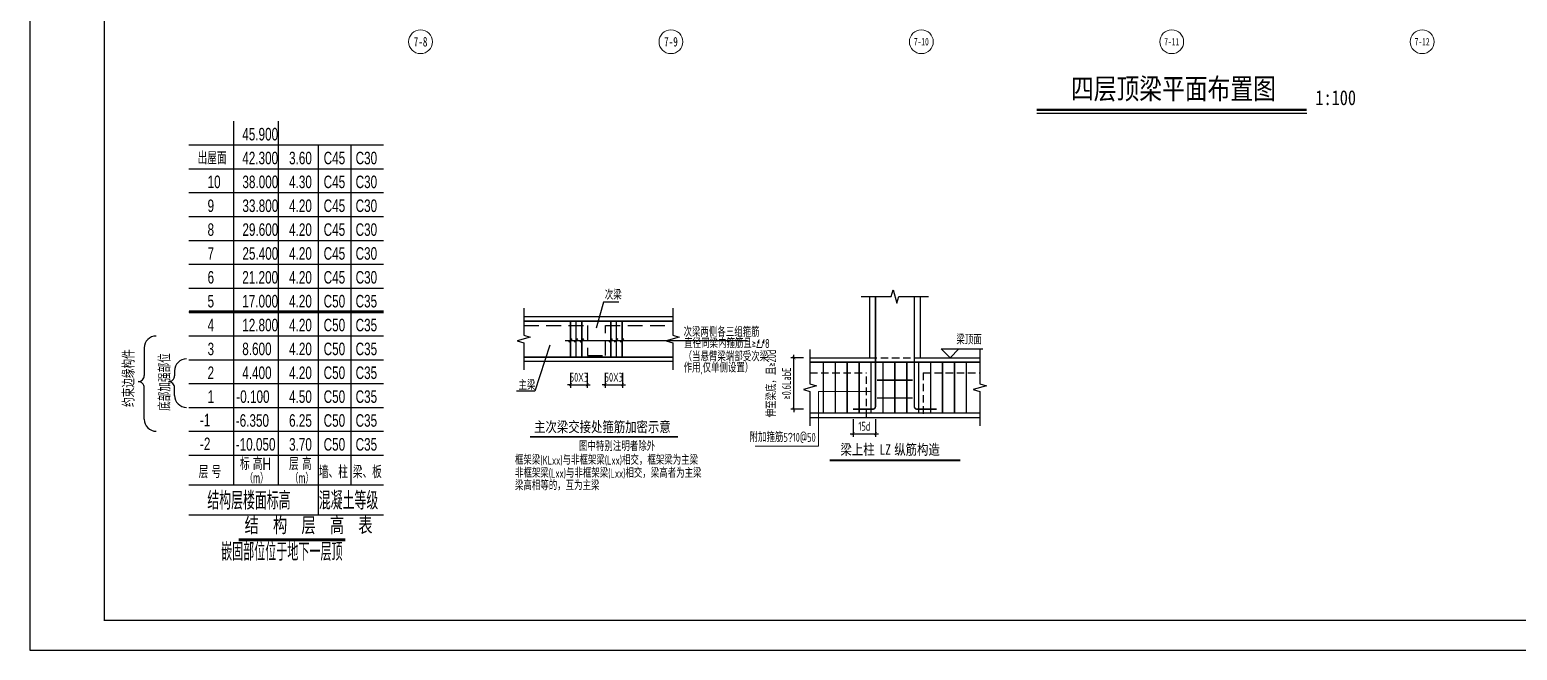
# Model space of a CAD drawing. Header units: millimetres. Extents: x -202076 to 1082610, y -439651 to 179350.
# Drawn here: x 374600 to 424503, y -105883 to -85081 of the extents above; entities that cross this region are included whole.
import ezdxf
from ezdxf.enums import TextEntityAlignment as Align

# ---------------------------------------------------------------- set-up
doc = ezdxf.new("R2010")
doc.units = ezdxf.units.MM
doc.header["$LTSCALE"] = 1000
doc.linetypes.add('DASH', pattern=[0.35, 0.25, -0.1])
doc.linetypes.add('DASHED', pattern=[0.75, 0.5, -0.25])
for name, color, linetype in [('$0$TK', 7, 'Continuous'), ('$0$墙柱说明', 7, 'Continuous'), ('02-TEXT_轴号', 7, 'Continuous'), ('AXIS_TEXT', 7, 'Continuous'), ('A楼-层高表$0$PUB_DIM', 3, 'Continuous'), ('A楼-层高表$0$S-ANNO-DIMS', 3, 'Continuous'), ('A楼-层高表$0$S-ANNO-TABS', 4, 'Continuous'), ('A楼-层高表$0$TEXT', 7, 'Continuous'), ('A楼-层高表$0$WLL1', 4, 'Continuous'), ('COLU_DE_REIN', 1, 'Continuous'), ('DIM_SYMB', 3, 'Continuous'), ('REIN', 1, 'Continuous'), ('S-BEAM', 4, 'Continuous'), ('THIN', 7, 'Continuous'), ('墙柱说明', 7, 'Continuous'), ('结-细线符号', 3, 'Continuous'), ('结-详图-尺寸', 3, 'Continuous'), ('结-详图-编号', 90, 'Continuous'), ('结-详图-轮廓', 40, 'Continuous'), ('结-详图-钢筋', 1, 'Continuous')]:
    doc.layers.add(name, color=color, linetype=linetype)
doc.layers.add('DIM', color=3, linetype='Continuous', lineweight=0)
doc.styles.add('$0$-宋体', font='', dxfattribs={"width": 0.8})
doc.styles.add('-宋体', font='simhei.ttf', dxfattribs={"width": 0.8})
doc.styles.add('_TCH_AXIS', font='STXIHEI.TTF', dxfattribs={"width": 0.75})
doc.styles.add('A楼-层高表$0$H', font='ros.shx', dxfattribs={"width": 0.7, "bigfont": 'jd.shx'})
doc.styles.add('A楼-层高表$0$华文细黑', font='STXIHEI.TTF', dxfattribs={"height": 500})
doc.styles.add('A楼-层高表$0$样式_1', font='ros.shx', dxfattribs={"width": 0.7, "bigfont": 'jd.shx'})
doc.styles.add('COMPLEX', font='COMPLEX')
doc.styles.add('TSSD_Dimension', font='tssdeng.shx', dxfattribs={"width": 0.7, "bigfont": 'hztxt.shx'})
doc.styles.add('TSSD_Label', font='tssdeng.shx', dxfattribs={"width": 0.7, "bigfont": 'Hztxt.shx'})
doc.styles.get('$0$-宋体').set_extended_font_data('SimSun')
doc.dimstyles.new('TSSD_25_100', dxfattribs={"dimtxt": 350, "dimasz": 100, "dimexe": 100, "dimexo": 250, "dimgap": 100, "dimtad": 1, "dimdec": 0, "dimlfac": 0.25, "dimzin": 0, "dimdsep": 46, "dimtxsty": 'TSSD_Dimension', "dimblk": 'ARCHTICK', "dimblk1": 'ARCHTICK', "dimblk2": 'ARCHTICK', "dimcen": 0, "dimdle": 100, "dimclrt": 7, "dimadec": 0, "dimazin": 0, "dimtfac": 1, "dimtdec": 0, "dimtix": 1, "dimtmove": 2, "dimatfit": 3, "dimfxl": 1, "dimtolj": 1, "dimtzin": 0, "dimarcsym": 0})

# ---------------------------------------------------------------- blocks, each defined once
blk = doc.blocks.new('_AXISO')
blk.add_circle((0, 0), 0.5)
at = {"layer": 'AXIS_TEXT', "style": 'COMPLEX', "width": 1.041667}
blk.add_attdef('A', text='', height=0.56, dxfattribs=at).set_placement((-0.25, -0.28), (0.25, -0.28), align=Align.FIT)
blk = doc.blocks.new('A楼-层高表')
at = {"layer": 'A楼-层高表$0$PUB_DIM', "const_width": 100}
blk.add_lwpolyline([(-1791, 0), (1791, 0)], dxfattribs=at)
at = {"layer": 'A楼-层高表$0$S-ANNO-DIMS'}
for p, q in [((-4954, 6434), (-4954, 5505)), ((-3938, 5668), (-3938, 5503)), ((-4954, 4041), (-4954, 5103)), ((-3938, 4842), (-3938, 5102))]:
    blk.add_line(p, q, dxfattribs=at)
for centre, radius, start, end in [((-4554, 6434), 400, 90, 180), ((-3538, 5668), 400, 90, 180), ((-5154, 5504), 200, 270, 0.206), ((-4138, 5503), 200, 270, 0.206), ((-5154, 5104), 200, 359.794, 90), ((-4138, 5103), 200, 359.794, 90), ((-3538, 4842), 400, 180, 270), ((-4554, 4041), 400, 180, 270)]:
    blk.add_arc(centre, radius, start, end, dxfattribs=at)
at = {"layer": 'A楼-层高表$0$S-ANNO-TABS'}
for p, q in [((-1961, 14041), (-1961, 1841)), ((-461, 14041), (-461, 1841)), ((-3457, 13241), (3078, 13241)), ((878, 13241), (878, 841)), ((1978, 13241), (1978, 1841)), ((-3457, 12441), (3078, 12441)), ((-3457, 11641), (878, 11641)), ((-3457, 11641), (3078, 11641)), ((-3457, 10841), (878, 10841)), ((-3457, 10841), (3078, 10841)), ((-3457, 10041), (878, 10041)), ((-3457, 10041), (3078, 10041)), ((-3457, 9241), (878, 9241)), ((-3457, 9241), (3078, 9241)), ((-3457, 8441), (3078, 8441)), ((-3457, 7641), (3078, 7641)), ((-3457, 6841), (3078, 6841)), ((-3457, 6041), (3078, 6041)), ((-3457, 5241), (3078, 5241)), ((-3457, 4441), (3078, 4441)), ((-3457, 3641), (3078, 3641)), ((-3457, 2841), (3078, 2841)), ((-3457, 1841), (3078, 1841)), ((-3457, 841), (3078, 841))]:
    blk.add_line(p, q, dxfattribs=at)
at = {"layer": 'A楼-层高表$0$TEXT', "style": 'A楼-层高表$0$H', "width": 0.7}
for s, p in [('45.900', (-1665, 13392)), ('出屋面', (-3163, 12592)), ('42.300', (-1665, 12592)), ('3.60', (-95, 12592)), ('C45', (1066, 12592)), ('C30', (2138, 12592)), ('10', (-2829, 11792)), ('38.000', (-1660, 11792)), ('4.30', (-95, 11792)), ('C45', (1066, 11792)), ('C30', (2138, 11792)), ('9', (-2829, 10992)), ('33.800', (-1660, 10992)), ('4.20', (-95, 10992)), ('C45', (1066, 10992)), ('C30', (2138, 10992)), ('8', (-2829, 10192)), ('29.600', (-1660, 10192)), ('4.20', (-95, 10192)), ('C45', (1066, 10192)), ('C30', (2138, 10192)), ('7', (-2829, 9392)), ('25.400', (-1660, 9392)), ('4.20', (-95, 9392)), ('C45', (1066, 9392)), ('C30', (2138, 9392)), ('6', (-2829, 8592)), ('21.200', (-1665, 8592)), ('4.20', (-95, 8592)), ('C45', (1066, 8592)), ('C30', (2138, 8592)), ('5', (-2829, 7792)), ('17.000', (-1665, 7792)), ('4.20', (-95, 7792)), ('4', (-2829, 6992)), ('12.800', (-1665, 6992)), ('4.20', (-95, 6992)), ('3', (-2829, 6192)), ('8.600', (-1665, 6192)), ('4.20', (-95, 6192)), ('2', (-2829, 5392)), ('4.400', (-1665, 5392)), ('4.20', (-95, 5392)), ('1', (-2829, 4592)), ('-0.100', (-1865, 4592)), ('4.50', (-95, 4592)), ('-1', (-3084, 3808)), ('-6.350', (-1883, 3792)), ('6.25', (-95, 3792)), ('-2', (-3084, 3008)), ('-10.050', (-1883, 2992)), ('3.70', (-95, 2992)), ('层 号', (-3128, 2067)), ('标 高H', (-1741, 2338)), ('层 高', (-95, 2338)), ('墙、柱', (908, 2067)), ('梁、板', (2046, 2067))]:
    blk.add_text(s, height=420, dxfattribs=at).set_placement(p)
at = {"layer": 'A楼-层高表$0$TEXT', "color": 4, "style": 'A楼-层高表$0$H', "width": 0.7}
for s, p in [('C50', (1066, 7792)), ('C35', (2138, 7792)), ('C50', (1066, 6992)), ('C35', (2138, 6992)), ('C50', (1066, 6192)), ('C35', (2138, 6192)), ('C50', (1066, 5392)), ('C35', (2138, 5392)), ('C50', (1066, 4592)), ('C35', (2138, 4592)), ('C50', (1066, 3792)), ('C35', (2138, 3792)), ('C50', (1066, 2992)), ('C35', (2138, 2992))]:
    blk.add_text(s, height=420, dxfattribs=at).set_placement(p)
at = {"layer": 'A楼-层高表$0$WLL1', "style": 'A楼-层高表$0$样式_1', "width": 0.7}
for s, p in [('约束边缘构件', (-5277, 4455)), ('底部加强部位', (-4070, 4325))]:
    blk.add_text(s, height=400, rotation=90, dxfattribs=at).set_placement(p)
at = {"layer": 'A楼-层高表$0$WLL1', "color": 7}
for s, height, style, width, p in [('（m）', 350, 'A楼-层高表$0$样式_1', 0.6, (-1574, 1891)), ('（m）', 350, 'A楼-层高表$0$样式_1', 0.6, (-54, 1891)), ('结构层楼面标高', 600, 'A楼-层高表$0$样式_1', 0.7, (-2837, 1015)), ('混凝土等级', 600, 'A楼-层高表$0$样式_1', 0.7, (902, 1015)), ('结  构  层  高  表', 500, 'A楼-层高表$0$华文细黑', 0.7, (-1587, 244)), ('嵌固部位位于地下一层顶', 600, 'A楼-层高表$0$样式_1', 0.65, (-2375, -701))]:
    blk.add_text(s, height=height, dxfattribs=dict(at, style=style, width=width)).set_placement(p)
blk = doc.blocks.new('图框-A1')
for points, const_width in [([(0, 0), (841, 0), (841, 594), (0, 594)], 0.05), ([(766, 584), (25, 584), (25, 10), (766, 10)], 0.5)]:
    blk.add_lwpolyline(points, close=True, dxfattribs=dict(const_width=const_width))
at = {"const_width": 0.05}
blk.add_lwpolyline([(420.5, 0), (420.5, 2)], dxfattribs=at)
blk = doc.blocks.new('_ARCHTICK')
at = {"color": 0, "linetype": 'ByBlock', "const_width": 0.15}
blk.add_lwpolyline([(-0.5, -0.5), (0.5, 0.5)], dxfattribs=at)
blk = doc.blocks.new('*D3014')
at = {"layer": 'Defpoints', "color": 0, "transparency": 16777216}
for p in [(392740, -96337), (393305, -96337), (393305, -96982)]:
    blk.add_point(p, dxfattribs=at)
at = {"layer": 'DIM', "color": 0, "lineweight": -2, "transparency": 16777216}
for p, q in [((392740, -96587), (392740, -97082)), ((393305, -96587), (393305, -97082)), ((392740, -96982), (392640, -96982)), ((392740, -96982), (393305, -96982)), ((393305, -96982), (393405, -96982))]:
    blk.add_line(p, q, dxfattribs=at)
at = {"layer": 'DIM', "color": 0, "lineweight": -2, "transparency": 16777216, "xscale": 100, "yscale": 100, "zscale": 100}
blk.add_blockref('_ARCHTICK', (392740, -96982), dxfattribs=at)
at = {"layer": 'DIM', "color": 0, "lineweight": -2, "transparency": 16777216, "xscale": 100, "yscale": 100, "zscale": 100, "rotation": 180}
blk.add_blockref('_ARCHTICK', (393305, -96982), dxfattribs=at)
at = {"layer": 'DIM', "color": 7, "transparency": 16777216, "insert": (393022, -96732), "char_height": 300, "attachment_point": 5, "style": 'TSSD_Dimension'}
blk.add_mtext('\\A1;50X3', dxfattribs=at)
blk = doc.blocks.new('*D3015')
at = {"layer": 'Defpoints', "color": 0, "transparency": 16777216}
for p in [(393904, -96337), (394481, -96337), (394481, -96981)]:
    blk.add_point(p, dxfattribs=at)
at = {"layer": 'DIM', "color": 0, "lineweight": -2, "transparency": 16777216}
for p, q in [((393904, -96587), (393904, -97081)), ((394481, -96587), (394481, -97081)), ((393904, -96981), (393804, -96981)), ((393904, -96981), (394481, -96981)), ((394481, -96981), (394581, -96981))]:
    blk.add_line(p, q, dxfattribs=at)
at = {"layer": 'DIM', "color": 0, "lineweight": -2, "transparency": 16777216, "xscale": 100, "yscale": 100, "zscale": 100}
blk.add_blockref('_ARCHTICK', (393904, -96981), dxfattribs=at)
at = {"layer": 'DIM', "color": 0, "lineweight": -2, "transparency": 16777216, "xscale": 100, "yscale": 100, "zscale": 100, "rotation": 180}
blk.add_blockref('_ARCHTICK', (394481, -96981), dxfattribs=at)
at = {"layer": 'DIM', "color": 7, "transparency": 16777216, "insert": (394192, -96731), "char_height": 300, "attachment_point": 5, "style": 'TSSD_Dimension'}
blk.add_mtext('\\A1;50X3', dxfattribs=at)
blk = doc.blocks.new('*D3016')
at = {"layer": 'Defpoints', "color": 0, "transparency": 16777216}
for p in [(400237, -96078), (400812, -96078), (400812, -97804)]:
    blk.add_point(p, dxfattribs=at)
at = {"layer": 'DIM', "color": 0, "lineweight": -2, "transparency": 16777216}
for p, q in [((400562, -96078), (400137, -96078)), ((400237, -96078), (400237, -95978)), ((400237, -97804), (400237, -96078)), ((400562, -97804), (400137, -97804)), ((400237, -97804), (400237, -97904))]:
    blk.add_line(p, q, dxfattribs=at)
at = {"layer": 'DIM', "color": 0, "lineweight": -2, "transparency": 16777216, "xscale": 100, "yscale": 100, "zscale": 100}
for p, rotation in [((400237, -96078), 270), ((400237, -97804), 90)]:
    blk.add_blockref('_ARCHTICK', p, dxfattribs=dict(at, rotation=rotation))
at = {"layer": 'DIM', "color": 7, "transparency": 16777216, "insert": (399737, -96941), "char_height": 300, "attachment_point": 5, "rotation": 90, "style": 'TSSD_Dimension'}
blk.add_mtext('\\A1;伸至梁底，且≥20d\\P≥0.6LabE', dxfattribs=at)
blk = doc.blocks.new('*D3017')
at = {"layer": 'Defpoints', "color": 0, "transparency": 16777216}
for p in [(402224, -97892), (402974, -97889), (402974, -98624)]:
    blk.add_point(p, dxfattribs=at)
at = {"layer": 'DIM', "color": 0, "lineweight": -2, "transparency": 16777216}
for p, q in [((402224, -98142), (402224, -98724)), ((402974, -98139), (402974, -98724)), ((402124, -98624), (403074, -98624))]:
    blk.add_line(p, q, dxfattribs=at)
at = {"layer": 'DIM', "color": 0, "lineweight": -2, "transparency": 16777216, "xscale": 100, "yscale": 100, "zscale": 100, "rotation": 180}
blk.add_blockref('_ARCHTICK', (402224, -98624), dxfattribs=at)
at = {"layer": 'DIM', "color": 0, "lineweight": -2, "transparency": 16777216, "xscale": 100, "yscale": 100, "zscale": 100}
blk.add_blockref('_ARCHTICK', (402974, -98624), dxfattribs=at)
at = {"layer": 'DIM', "color": 7, "transparency": 16777216, "insert": (402599, -98374), "char_height": 300, "attachment_point": 5, "style": 'TSSD_Dimension'}
blk.add_mtext('\\A1;15d', dxfattribs=at)

msp = doc.modelspace()

# ---------------------------------------------------------------- linework, layer by layer
at = {"layer": '$0$墙柱说明', "ltscale": 1000}
msp.add_line((408381.8, -87881), (417440.8, -87881), dxfattribs=at)
at = {"layer": '$0$墙柱说明', "ltscale": 1000, "const_width": 75}
msp.add_lwpolyline([(408381.8, -87769), (417440.8, -87769)], dxfattribs=at)
for p, q in [((402773.6, -94023.7), (402773.6, -96077.5)), ((404473.6, -94023.7), (404473.6, -96077.5))]:
    msp.add_line(p, q)
at = {"linetype": 'DASHED', "ltscale": 0.5}
for p, q in [((402773.6, -96077.5), (404473.6, -96077.5)), ((400773.6, -96577.5), (402673.6, -96577.5)), ((402673.6, -98077.5), (402673.6, -96577.5)), ((404573.6, -96577.5), (406473.6, -96577.5)), ((404573.6, -96577.5), (404573.6, -98077.5))]:
    msp.add_line(p, q, dxfattribs=at)
msp.add_lwpolyline([(458702.8, -105881), (458702.8, -46481), (374602.8, -46481), (374602.8, -105881)], close=True)
at = {"layer": 'COLU_DE_REIN', "const_width": 100}
msp.add_lwpolyline([(379937.7, -94541.5), (386473.1, -94541.5)], dxfattribs=at)
at = {"layer": 'DIM'}
msp.add_lwpolyline([(402823.6, -97206.6), (401059.8, -97206.6), (401059.8, -99046.5), (398932.7, -99046.5)], dxfattribs=at)
at = {"layer": 'DIM_SYMB', "const_width": 70}
msp.add_lwpolyline([(401433.4, -99513.8), (405814.4, -99513.8)], dxfattribs=at)
at = {"layer": 'REIN', "const_width": 50}
for points in [[(402973.6, -94023.7), (402973.6, -97703.8, -0.4142136), (402873.6, -97803.8), (402223.6, -97803.8)], [(404273.6, -94023.7), (404273.6, -97703.8, 0.4142136), (404373.6, -97803.8), (405023.6, -97803.8)]]:
    msp.add_lwpolyline(points, format="xyb", dxfattribs=at)
for points in [[(406473.6, -96227.5), (400773.6, -96227.5)], [(401223.6, -96227.5), (401223.6, -97927.5)], [(401623.6, -96227.5), (401623.6, -97927.5)], [(402023.6, -96227.5), (402023.6, -97927.5)], [(402423.6, -96227.5), (402423.6, -97927.5)], [(402823.6, -96227.5), (402823.6, -97927.5)], [(403223.6, -96227.5), (403223.6, -97927.5)], [(403623.6, -96227.5), (403623.6, -97927.5)], [(404023.6, -96227.5), (404023.6, -97927.5)], [(404423.6, -96227.5), (404423.6, -97927.5)], [(404823.6, -96227.5), (404823.6, -97927.5)], [(405223.6, -96227.5), (405223.6, -97927.5)], [(405623.6, -96227.5), (405623.6, -97927.5)], [(406023.6, -96227.5), (406023.6, -97927.5)], [(404223.6, -96827.5), (403023.6, -96827.5)], [(404223.6, -97427.5), (403023.6, -97427.5)], [(406473.6, -97927.5), (400773.6, -97927.5)]]:
    msp.add_lwpolyline(points, dxfattribs=at)
at = {"layer": 'THIN'}
for p, q in [((405473.6, -96077.5), (405173.6, -95777.5)), ((405173.6, -95777.5), (405773.6, -95777.5)), ((405473.6, -96077.5), (405773.6, -95777.5)), ((405773.6, -95777.5), (406573.9, -95777.5)), ((400773.6, -96077.5), (402773.6, -96077.5)), ((404473.6, -96077.5), (406473.6, -96077.5)), ((400773.6, -98077.5), (406473.6, -98077.5))]:
    msp.add_line(p, q, dxfattribs=at)
for points in [[(402493.6, -94023.7), (403493.6, -94023.7), (403563.6, -93803.7), (403683.6, -94243.7), (403753.6, -94023.7), (404753.6, -94023.7)], [(400773.6, -95797.5), (400773.6, -96947.5), (400993.6, -97017.5), (400553.6, -97137.5), (400773.6, -97207.5), (400773.6, -98357.5)], [(406473.6, -95797.5), (406473.6, -96947.5), (406693.6, -97017.5), (406253.6, -97137.5), (406473.6, -97207.5), (406473.6, -98357.5)]]:
    msp.add_lwpolyline(points, dxfattribs=at)
at = {"layer": '结-细线符号'}
msp.add_line((392559.2, -95494.7), (398675.8, -95494.7), dxfattribs=at)
for points in [[(391171.5, -94417.4), (391171.5, -95317.4), (391391.5, -95387.4), (390951.5, -95507.4), (391171.5, -95577.4), (391171.5, -96477.4)], [(396171.5, -94417.4), (396171.5, -95317.4), (396391.5, -95387.4), (395951.5, -95507.4), (396171.5, -95577.4), (396171.5, -96477.4)], [(392048.5, -95649.9), (391543.7, -97200.2), (390924.7, -97200.2)]]:
    msp.add_lwpolyline(points, dxfattribs=at)
at = {"layer": '结-细线符号', "const_width": 50}
for points in [[(392679.6, -95554.7), (392799.6, -95434.7)], [(392864.2, -95554.7), (392984.2, -95434.7)], [(393057.2, -95554.7), (393177.2, -95434.7)], [(393070.2, -95554.7), (393190.2, -95434.7)], [(394032.5, -95554.7), (394152.5, -95434.7)], [(394215, -95554.7), (394335, -95434.7)], [(394408, -95554.7), (394528, -95434.7)]]:
    msp.add_lwpolyline(points, dxfattribs=at)
at = {"layer": '结-详图-尺寸'}
msp.add_lwpolyline([(394364.7, -94213.7), (393847.9, -94213.7), (393596.9, -95080)], dxfattribs=at)
at = {"layer": '结-详图-编号', "const_width": 50}
msp.add_lwpolyline([(391387, -98728.3), (396352.1, -98728.3)], dxfattribs=at)
at = {"layer": '结-详图-轮廓'}
for p, q in [((391171.5, -94697.4), (396171.5, -94697.4)), ((391171.5, -96197.4), (396171.5, -96197.4))]:
    msp.add_line(p, q, dxfattribs=at)
at = {"layer": '结-详图-轮廓', "linetype": 'DASHED'}
msp.add_lwpolyline([(391173.5, -94997.4), (393310.4, -94997.4), (393310.4, -95998.6), (393910.4, -95998.6), (393910.4, -94997.4), (396178.2, -94997.4)], dxfattribs=at)
at = {"layer": '结-详图-钢筋', "const_width": 50}
for points in [[(391173.5, -94852.1), (396178.2, -94852.1)], [(392743.8, -94852.1), (392743.8, -96060.3)], [(392928.3, -94852.1), (392928.3, -96060.3)], [(393121.3, -94852.1), (393121.3, -96060.3)], [(394094.6, -94852.1), (394094.6, -96060.3)], [(394279.1, -94852.1), (394279.1, -96060.3)], [(394472.1, -94852.1), (394472.1, -96060.3)], [(396178.2, -96060.3), (391173.5, -96060.3)]]:
    msp.add_lwpolyline(points, dxfattribs=at)

# ---------------------------------------------------------------- block references
at = {"xscale": 100, "yscale": 100, "zscale": 100}
msp.add_blockref('图框-A1', (374602.8, -105881), dxfattribs=at)
at = {"layer": 'DIM'}
ref = msp.add_blockref('_AXISO', (387711.3, -85481), dxfattribs=dict(at, xscale=800, yscale=800, zscale=800))
ref.add_attrib('A', '7-8', dxfattribs={"layer": '02-TEXT_轴号', "height": 320.57, "style": '_TCH_AXIS', "width": 0.743037}).set_placement((387481.7, -85641.3), (387940.9, -85641.3), align=Align.FIT)
ref = msp.add_blockref('_AXISO', (396111.3, -85481), dxfattribs=dict(at, xscale=800, yscale=800, zscale=800))
ref.add_attrib('A', '7-9', dxfattribs={"layer": '02-TEXT_轴号', "height": 320.57, "style": '_TCH_AXIS', "width": 0.743037}).set_placement((395881.7, -85641.3), (396340.9, -85641.3), align=Align.FIT)
ref = msp.add_blockref('_AXISO', (404511.3, -85481), dxfattribs=dict(at, xscale=800, yscale=800, zscale=800))
ref.add_attrib('A', '7-10', dxfattribs={"layer": '02-TEXT_轴号', "height": 252.11, "style": '_TCH_AXIS', "width": 0.743037}).set_placement((404261.3, -85607.1), (404761.3, -85607.1), align=Align.FIT)
ref = msp.add_blockref('_AXISO', (412911.3, -85481), dxfattribs=dict(at, xscale=800, yscale=800, zscale=800))
ref.add_attrib('A', '7-11', dxfattribs={"layer": '02-TEXT_轴号', "height": 247.28, "style": '_TCH_AXIS', "width": 0.761209}).set_placement((412660, -85604.6), (413162.5, -85604.6), align=Align.FIT)
ref = msp.add_blockref('_AXISO', (421311.3, -85481), dxfattribs=dict(at, xscale=800, yscale=800, zscale=800))
ref.add_attrib('A', '7-12', dxfattribs={"layer": '02-TEXT_轴号', "height": 252.11, "style": '_TCH_AXIS', "width": 0.743037}).set_placement((421061.3, -85607.1), (421561.3, -85607.1), align=Align.FIT)
at = {"layer": 'S-BEAM', "linetype": 'DASH'}
msp.add_blockref('A楼-层高表', (383394.7, -102182.7), dxfattribs=at)

# ---------------------------------------------------------------- texts
at = {"layer": '$0$TK', "style": '$0$-宋体', "width": 0.8}
for s, height, p in [('四层顶梁平面布置图', 699.93, (409531, -87407.1)), ('1:100', 500, (417732.5, -87607.4))]:
    msp.add_text(s, height=height, dxfattribs=at).set_placement(p)
at = {"layer": 'THIN', "style": 'TSSD_Label', "width": 0.7}
for s, p in [('次梁', (393892.1, -94127.4)), ('次梁两侧各三组箍筋', (396535.3, -95372.1)), ('作用,仅单侧设置）', (396535.3, -96569.1)), ('（当悬臂梁端部受次梁', (396535.3, -96192.9)), ('主梁', (390998.3, -97158)), ('图中特别注明者除外', (393028.9, -99199.4)), ('框架梁(KLxx)与非框架梁(Lxx)相交，框架梁为主梁', (390878.8, -99662.8)), ('非框架梁(Lxx)与非框架梁(Lxx)相交，梁高者为主梁', (390878.8, -100098.9)), ('梁高相等的，互为主梁', (390878.8, -100515))]:
    msp.add_text(s, height=300, dxfattribs=at).set_placement(p)
for s, p in [('梁顶面', (406537.1, -95717.5)), ('附加箍筋5\ue53210@50', (400967.8, -98986.5))]:
    msp.add_text(s, height=300, dxfattribs=at).set_placement(p, align=Align.BOTTOM_RIGHT)
msp.add_text('直径同梁内箍筋且≥⌰8', height=300, dxfattribs=at).set_placement((396556.8, -95841.4), align=Align.BOTTOM_LEFT)
at = {"layer": '墙柱说明', "style": '-宋体', "width": 0.8}
for s, p in [('主次梁交接处箍筋加密示意', (391520.3, -98568.9)), ('梁上柱', (401797.9, -99329.1)), ('LZ', (403111.4, -99329.1)), ('纵筋构造', (403603.4, -99329.1))]:
    msp.add_text(s, height=350, dxfattribs=at).set_placement(p)

# ---------------------------------------------------------------- dimensions: what is measured, and where the dimension line sits
at = {"layer": 'DIM'}
dim = msp.add_linear_dim(base=(400236.6, -96077.5), p1=(400812.1, -97803.8), p2=(400812.1, -96077.5), angle=90, text='伸至梁底，且≥20d\\P≥0.6LabE', dimstyle='TSSD_25_100', override={"dimtxt": 300, "dimclrd": 0, "dimclre": 0, "dimclrt": 7}, dxfattribs=at)
dim.commit()
dim.dimension.update_dxf_attribs({"geometry": '*D3016', "text_midpoint": (399736.6, -96940.7)})
for base, p1, p2, text, override, picture, middle in [((393304.6, -96981.9), (392740.1, -96337.2), (393304.6, -96337.2), '50X3', {"dimtxt": 300}, '*D3014', (393022.3, -96731.9)), ((394480.6, -96981.3), (393904.2, -96337.2), (394480.6, -96337.2), '50X3', {"dimtxt": 300}, '*D3015', (394192.4, -96731.3)), ((402973.6, -98623.7), (402223.6, -97891.8), (402973.6, -97888.7), '15d', {"dimtxt": 300, "dimclrd": 0, "dimclre": 0, "dimclrt": 7}, '*D3017', (402598.6, -98373.7))]:
    dim = msp.add_linear_dim(base=base, p1=p1, p2=p2, text=text, dimstyle='TSSD_25_100', override=override, dxfattribs=at)
    dim.commit()
    dim.dimension.update_dxf_attribs({"geometry": picture, "text_midpoint": middle})

doc.saveas('drawing.dxf')
